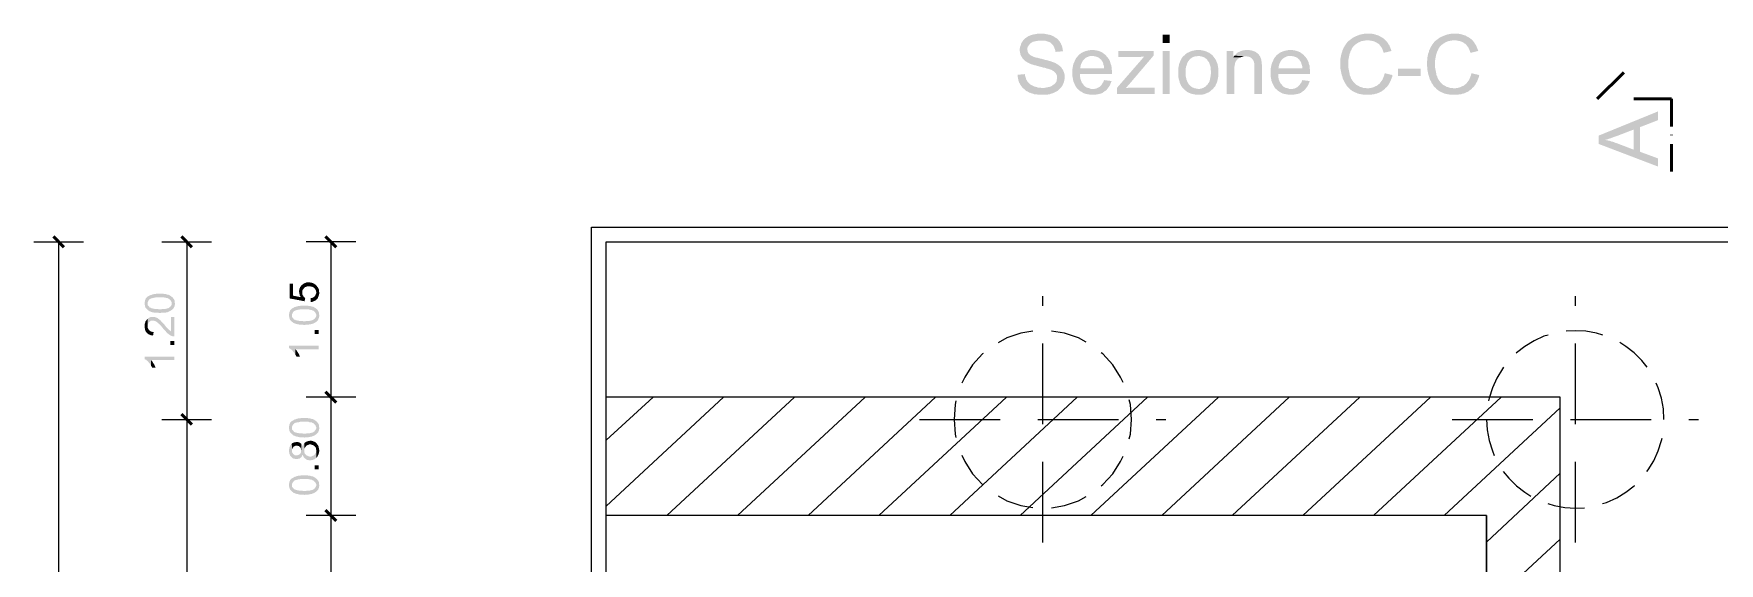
# Model space of a CAD drawing. Header units: millimetres. Extents: x -35.3 to 0.3, y 0.4 to 20.6.
# Drawn here: x -26.379 to -21.893, y 6.961 to 8.37 of the extents above; entities that cross this region are included whole.
import ezdxf

# ---------------------------------------------------------------- set-up
doc = ezdxf.new("R2010")
doc.units = ezdxf.units.MM
doc.linetypes.add('PDF_IMPORT', pattern=[1, 0.8, -0.2])
doc.layers.add('PDF _Geometria', color=7, linetype='Continuous')
doc.layers.add('PDF _Riempimenti solidi', color=7, linetype='Continuous')

msp = doc.modelspace()

# ---------------------------------------------------------------- hatches: boundary and pattern name
at = {"layer": 'PDF _Riempimenti solidi', "transparency": 33554559}
for points in [[(-23.6985, 8.3702), (-23.7068, 8.3702), (-23.711, 8.3693), (-23.716, 8.3685), (-23.7202, 8.3677), (-23.7235, 8.3668), (-23.7277, 8.3652), (-23.7318, 8.3635), (-23.7352, 8.361), (-23.7393, 8.3585), (-23.7418, 8.356), (-23.7452, 8.3527), (-23.7477, 8.3493), (-23.7485, 8.3477), (-23.751, 8.3435), (-23.7518, 8.3393), (-23.7535, 8.3352), (-23.7543, 8.331), (-23.7543, 8.3235), (-23.7535, 8.3193), (-23.7527, 8.3152), (-23.751, 8.311), (-23.7485, 8.3077), (-23.7485, 8.3068), (-23.746, 8.3035), (-23.7427, 8.3002), (-23.7402, 8.2977), (-23.7318, 8.2927), (-23.731, 8.2927), (-23.7285, 8.291), (-23.7252, 8.2893), (-23.7218, 8.2885), (-23.7168, 8.2868), (-23.7127, 8.286), (-23.7068, 8.2843), (-23.7018, 8.2827), (-23.6977, 8.2818), (-23.6918, 8.2802), (-23.6868, 8.2793), (-23.6827, 8.2777), (-23.6785, 8.2768), (-23.676, 8.276), (-23.6735, 8.2752), (-23.6693, 8.2735), (-23.6652, 8.271), (-23.6618, 8.2685), (-23.6593, 8.266), (-23.6585, 8.2652), (-23.6568, 8.2618), (-23.6552, 8.2577), (-23.6552, 8.2518), (-23.6568, 8.2435), (-23.6593, 8.2393), (-23.6618, 8.2368), (-23.6652, 8.2343), (-23.6685, 8.2318), (-23.6727, 8.2293), (-23.6768, 8.2285), (-23.6802, 8.2277), (-23.6852, 8.2268), (-23.6893, 8.226), (-23.7468, 8.226), (-23.7435, 8.2235), (-23.7402, 8.2202), (-23.7368, 8.2177), (-23.7327, 8.216), (-23.7293, 8.2135), (-23.7277, 8.2135), (-23.7243, 8.2118), (-23.7202, 8.211), (-23.716, 8.2093), (-23.7118, 8.2085), (-23.7077, 8.2085), (-23.7027, 8.2077), (-23.6835, 8.2077), (-23.6793, 8.2085), (-23.6743, 8.2093), (-23.6702, 8.211), (-23.6668, 8.2118), (-23.6627, 8.2135), (-23.6618, 8.2143), (-23.6577, 8.216), (-23.6535, 8.2185), (-23.6502, 8.2218), (-23.6477, 8.2243), (-23.6443, 8.2277), (-23.6418, 8.231), (-23.6402, 8.2343), (-23.6385, 8.2377), (-23.6368, 8.2418), (-23.6352, 8.2502), (-23.6352, 8.261), (-23.636, 8.2652), (-23.6377, 8.2693), (-23.6393, 8.2735), (-23.6418, 8.2768), (-23.6435, 8.2802), (-23.6468, 8.2835), (-23.6535, 8.2885), (-23.6577, 8.291), (-23.6618, 8.2935), (-23.6627, 8.2935), (-23.6652, 8.2943), (-23.6685, 8.2952), (-23.6718, 8.2968), (-23.676, 8.2977), (-23.6802, 8.2993), (-23.6852, 8.3002), (-23.6968, 8.3035), (-23.701, 8.3043), (-23.7068, 8.306), (-23.7118, 8.3068), (-23.7168, 8.3085), (-23.7202, 8.3102), (-23.7235, 8.3118), (-23.726, 8.3127), (-23.7277, 8.3143), (-23.7302, 8.3168), (-23.7327, 8.3202), (-23.7335, 8.3243), (-23.7343, 8.3285), (-23.7343, 8.331), (-23.7335, 8.3352), (-23.731, 8.3385), (-23.7285, 8.3418), (-23.7252, 8.3452), (-23.7235, 8.346), (-23.7202, 8.3485), (-23.7168, 8.3493), (-23.7127, 8.3502), (-23.7085, 8.351), (-23.7035, 8.3518), (-23.6502, 8.3518), (-23.6535, 8.3552), (-23.656, 8.3577), (-23.6602, 8.3602), (-23.6635, 8.3627), (-23.6677, 8.3643), (-23.6685, 8.3652), (-23.6727, 8.3668), (-23.6852, 8.3693), (-23.6893, 8.3702), (-23.6943, 8.3702)], [(-23.6502, 8.3518), (-23.6977, 8.3518), (-23.6893, 8.3518), (-23.6843, 8.351), (-23.6802, 8.3493), (-23.6768, 8.3485), (-23.6735, 8.3468), (-23.6702, 8.3443), (-23.6677, 8.3418), (-23.6652, 8.3385), (-23.6635, 8.3352), (-23.6618, 8.331), (-23.6602, 8.3268), (-23.6593, 8.3218), (-23.6393, 8.3235), (-23.6402, 8.3277), (-23.641, 8.3327), (-23.6418, 8.3368), (-23.6435, 8.3402), (-23.6452, 8.3443), (-23.6477, 8.3485)], [(-23.3552, 8.3452), (-23.3552, 8.3677), (-23.3743, 8.3677), (-23.3743, 8.3452)], [(-22.8277, 8.3702), (-22.8368, 8.3702), (-22.8452, 8.3685), (-22.8493, 8.3677), (-22.8618, 8.3627), (-22.8652, 8.361), (-22.866, 8.361), (-22.8793, 8.351), (-22.8827, 8.3477), (-22.8852, 8.3443), (-22.8877, 8.341), (-22.8927, 8.3327), (-22.8943, 8.3285), (-22.896, 8.3252), (-22.8968, 8.321), (-22.8985, 8.3168), (-22.901, 8.3043), (-22.901, 8.2993), (-22.9018, 8.2952), (-22.9018, 8.286), (-22.901, 8.2818), (-22.901, 8.2768), (-22.8977, 8.2602), (-22.896, 8.256), (-22.8952, 8.2518), (-22.8935, 8.2477), (-22.891, 8.2435), (-22.8893, 8.2393), (-22.8868, 8.236), (-22.8843, 8.2318), (-22.8818, 8.2285), (-22.8785, 8.226), (-22.876, 8.2227), (-22.8293, 8.2252), (-22.8318, 8.2252), (-22.836, 8.226), (-22.8402, 8.226), (-22.8443, 8.2277), (-22.8485, 8.2285), (-22.8527, 8.231), (-22.856, 8.2327), (-22.8593, 8.2343), (-22.8618, 8.2368), (-22.8652, 8.2402), (-22.8702, 8.2468), (-22.8727, 8.251), (-22.8743, 8.2552), (-22.8743, 8.256), (-22.876, 8.2593), (-22.8768, 8.2635), (-22.8793, 8.276), (-22.8802, 8.281), (-22.8802, 8.2993), (-22.8793, 8.3035), (-22.8768, 8.316), (-22.8752, 8.3202), (-22.8743, 8.3235), (-22.8718, 8.3277), (-22.8702, 8.3318), (-22.8677, 8.3352), (-22.8643, 8.3385), (-22.8618, 8.341), (-22.8585, 8.3435), (-22.8568, 8.3443), (-22.8535, 8.3468), (-22.8493, 8.3485), (-22.846, 8.3502), (-22.8418, 8.351), (-22.8368, 8.3518), (-22.8327, 8.3527), (-22.781, 8.3527), (-22.7843, 8.356), (-22.7877, 8.3585), (-22.7902, 8.3602), (-22.7935, 8.3618), (-22.7977, 8.3643), (-22.801, 8.366), (-22.8052, 8.3668), (-22.8093, 8.3685), (-22.8177, 8.3702), (-22.8227, 8.3702)], [(-22.781, 8.3527), (-22.8277, 8.3527), (-22.826, 8.3527), (-22.821, 8.3518), (-22.8168, 8.351), (-22.8127, 8.3502), (-22.8085, 8.3485), (-22.8052, 8.3468), (-22.8018, 8.3443), (-22.7985, 8.3427), (-22.796, 8.3393), (-22.7935, 8.336), (-22.791, 8.3327), (-22.7893, 8.3285), (-22.7877, 8.3243), (-22.786, 8.3193), (-22.7652, 8.3243), (-22.766, 8.3268), (-22.7693, 8.3352), (-22.771, 8.3393), (-22.7735, 8.3427), (-22.776, 8.3468), (-22.7785, 8.3502)], [(-22.5968, 8.3702), (-22.606, 8.3702), (-22.6102, 8.3693), (-22.6143, 8.3685), (-22.6185, 8.3677), (-22.631, 8.3627), (-22.6343, 8.361), (-22.6352, 8.361), (-22.6485, 8.351), (-22.6518, 8.3477), (-22.6543, 8.3443), (-22.6568, 8.341), (-22.6618, 8.3327), (-22.6635, 8.3285), (-22.6652, 8.3252), (-22.666, 8.321), (-22.6677, 8.3168), (-22.6685, 8.3127), (-22.6702, 8.3043), (-22.6702, 8.2993), (-22.671, 8.2952), (-22.671, 8.286), (-22.6702, 8.2818), (-22.6702, 8.2768), (-22.6685, 8.2685), (-22.6677, 8.2643), (-22.6668, 8.2602), (-22.6652, 8.256), (-22.6643, 8.2518), (-22.6627, 8.2477), (-22.6602, 8.2435), (-22.6585, 8.2393), (-22.656, 8.236), (-22.6535, 8.2318), (-22.651, 8.2285), (-22.6477, 8.226), (-22.6452, 8.2227), (-22.5985, 8.2252), (-22.601, 8.2252), (-22.6052, 8.226), (-22.6093, 8.226), (-22.6135, 8.2277), (-22.6177, 8.2285), (-22.6218, 8.231), (-22.6285, 8.2343), (-22.631, 8.2368), (-22.6343, 8.2402), (-22.6368, 8.2435), (-22.6393, 8.2468), (-22.6418, 8.251), (-22.6435, 8.2552), (-22.6435, 8.256), (-22.6452, 8.2593), (-22.6468, 8.2677), (-22.6477, 8.2718), (-22.6485, 8.276), (-22.6493, 8.281), (-22.6493, 8.2993), (-22.6485, 8.3035), (-22.6477, 8.3077), (-22.6468, 8.3118), (-22.646, 8.316), (-22.6443, 8.3202), (-22.6435, 8.3235), (-22.641, 8.3277), (-22.6393, 8.3318), (-22.6368, 8.3352), (-22.6335, 8.3385), (-22.631, 8.341), (-22.6277, 8.3435), (-22.626, 8.3443), (-22.6227, 8.3468), (-22.6185, 8.3485), (-22.6152, 8.3502), (-22.611, 8.351), (-22.606, 8.3518), (-22.6018, 8.3527), (-22.5502, 8.3527), (-22.5535, 8.356), (-22.5568, 8.3585), (-22.5593, 8.3602), (-22.5627, 8.3618), (-22.5668, 8.3643), (-22.5702, 8.366), (-22.5743, 8.3668), (-22.5785, 8.3685), (-22.5827, 8.3693), (-22.5868, 8.3702), (-22.5918, 8.3702)], [(-22.5502, 8.3527), (-22.5968, 8.3527), (-22.5952, 8.3527), (-22.5902, 8.3518), (-22.586, 8.351), (-22.5818, 8.3502), (-22.5777, 8.3485), (-22.5743, 8.3468), (-22.571, 8.3443), (-22.5677, 8.3427), (-22.5652, 8.3393), (-22.5602, 8.3327), (-22.5585, 8.3285), (-22.5568, 8.3243), (-22.5552, 8.3193), (-22.5343, 8.3243), (-22.5352, 8.3268), (-22.5368, 8.331), (-22.5385, 8.3352), (-22.5402, 8.3393), (-22.5427, 8.3427), (-22.5452, 8.3468), (-22.5477, 8.3502)], [(-23.6002, 8.311), (-23.6002, 8.3102), (-23.6027, 8.3077), (-23.6052, 8.3043), (-23.6068, 8.301), (-23.6085, 8.2968), (-23.6102, 8.2935), (-23.6118, 8.2893), (-23.6127, 8.2852), (-23.6135, 8.281), (-23.6143, 8.276), (-23.6143, 8.2568), (-23.6135, 8.2527), (-23.6127, 8.2477), (-23.6118, 8.2435), (-23.6102, 8.2402), (-23.6085, 8.236), (-23.6068, 8.2327), (-23.6052, 8.2293), (-23.6027, 8.226), (-23.6002, 8.2227), (-23.5602, 8.2235), (-23.5652, 8.2235), (-23.5693, 8.2252), (-23.5735, 8.226), (-23.5777, 8.2277), (-23.581, 8.2302), (-23.5843, 8.2335), (-23.5843, 8.2343), (-23.5868, 8.2368), (-23.5893, 8.2402), (-23.591, 8.2443), (-23.5927, 8.2485), (-23.5935, 8.2527), (-23.5943, 8.2577), (-23.5943, 8.2627), (-23.5093, 8.2627), (-23.5093, 8.2727), (-23.5102, 8.2768), (-23.5935, 8.2785), (-23.5927, 8.2835), (-23.5918, 8.2877), (-23.5902, 8.2918), (-23.5885, 8.2952), (-23.586, 8.2993), (-23.5835, 8.3018), (-23.581, 8.3043), (-23.5777, 8.3068), (-23.5735, 8.3085), (-23.5702, 8.3102), (-23.566, 8.311), (-23.561, 8.311)], [(-23.561, 8.3268), (-23.566, 8.3268), (-23.5743, 8.3252), (-23.5785, 8.3243), (-23.5868, 8.321), (-23.5902, 8.3193), (-23.5968, 8.3143), (-23.6002, 8.311), (-23.5593, 8.311), (-23.551, 8.3093), (-23.5468, 8.3077), (-23.5435, 8.306), (-23.5402, 8.3027), (-23.5368, 8.3002), (-23.5368, 8.2985), (-23.5343, 8.296), (-23.5327, 8.2918), (-23.5318, 8.2877), (-23.5302, 8.2835), (-23.5302, 8.2785), (-23.5935, 8.2785), (-23.5102, 8.2768), (-23.5102, 8.2818), (-23.511, 8.286), (-23.5127, 8.2902), (-23.5135, 8.2943), (-23.5152, 8.2985), (-23.5168, 8.3018), (-23.5193, 8.3052), (-23.5218, 8.3085), (-23.5243, 8.311), (-23.526, 8.3135), (-23.5293, 8.316), (-23.5327, 8.3185), (-23.536, 8.321), (-23.5402, 8.3227), (-23.5443, 8.3243), (-23.5477, 8.3252), (-23.5527, 8.326), (-23.5568, 8.3268)], [(-23.3985, 8.3118), (-23.4235, 8.3093), (-23.496, 8.226), (-23.496, 8.2102), (-23.4718, 8.226), (-23.4602, 8.2393)], [(-23.3985, 8.3243), (-23.4918, 8.3243), (-23.4918, 8.3085), (-23.4327, 8.3085), (-23.4285, 8.3093), (-23.4235, 8.3093), (-23.3985, 8.3118)], [(-23.3552, 8.2102), (-23.3552, 8.3243), (-23.3743, 8.3243), (-23.3743, 8.2102)], [(-23.3185, 8.311), (-23.321, 8.3085), (-23.3235, 8.3052), (-23.3252, 8.3018), (-23.3268, 8.2985), (-23.3285, 8.2943), (-23.3302, 8.2902), (-23.3318, 8.2818), (-23.3327, 8.2768), (-23.3327, 8.2568), (-23.3318, 8.2518), (-23.331, 8.2477), (-23.3293, 8.2435), (-23.3285, 8.2393), (-23.3268, 8.236), (-23.3252, 8.2318), (-23.3227, 8.2285), (-23.321, 8.226), (-23.3177, 8.2227), (-23.2793, 8.2235), (-23.281, 8.2235), (-23.2893, 8.2252), (-23.2935, 8.2268), (-23.2968, 8.2285), (-23.3002, 8.231), (-23.3035, 8.2343), (-23.306, 8.2377), (-23.3077, 8.241), (-23.3093, 8.2443), (-23.311, 8.2485), (-23.3118, 8.2527), (-23.3127, 8.2568), (-23.3127, 8.2777), (-23.3118, 8.2827), (-23.3102, 8.2868), (-23.3093, 8.2902), (-23.3077, 8.2943), (-23.306, 8.2968), (-23.3035, 8.3002), (-23.3027, 8.301), (-23.2993, 8.3043), (-23.296, 8.3068), (-23.2877, 8.3102), (-23.2835, 8.3102), (-23.2793, 8.311)], [(-23.2793, 8.3268), (-23.2843, 8.3268), (-23.2968, 8.3243), (-23.301, 8.3227), (-23.3043, 8.321), (-23.3085, 8.3193), (-23.3152, 8.3143), (-23.3152, 8.3135), (-23.3185, 8.311), (-23.2777, 8.311), (-23.2735, 8.3102), (-23.2693, 8.3093), (-23.2652, 8.3077), (-23.2618, 8.306), (-23.2585, 8.3035), (-23.2552, 8.3002), (-23.2535, 8.2968), (-23.251, 8.2943), (-23.2493, 8.2902), (-23.2485, 8.2868), (-23.2468, 8.2827), (-23.2468, 8.2777), (-23.246, 8.2727), (-23.246, 8.2618), (-23.2468, 8.2568), (-23.2477, 8.2518), (-23.2485, 8.2477), (-23.2493, 8.2443), (-23.251, 8.2402), (-23.2535, 8.2377), (-23.2552, 8.2343), (-23.2568, 8.2335), (-23.2593, 8.2302), (-23.2635, 8.2277), (-23.2668, 8.226), (-23.271, 8.2243), (-23.2752, 8.2235), (-23.2793, 8.2235), (-23.3177, 8.2227), (-23.3152, 8.2202), (-23.3118, 8.2177), (-23.3085, 8.2152), (-23.3052, 8.2135), (-23.301, 8.2118), (-23.2968, 8.2102), (-23.2843, 8.2077), (-23.2727, 8.2077), (-23.2677, 8.2085), (-23.2635, 8.2093), (-23.2593, 8.211), (-23.256, 8.2127), (-23.2518, 8.2143), (-23.2502, 8.2152), (-23.2468, 8.2177), (-23.2435, 8.221), (-23.2402, 8.2235), (-23.2377, 8.2268), (-23.2343, 8.2302), (-23.2327, 8.2343), (-23.231, 8.2377), (-23.2293, 8.2418), (-23.2285, 8.2452), (-23.2277, 8.2493), (-23.2268, 8.2535), (-23.226, 8.2585), (-23.226, 8.2777), (-23.2268, 8.2818), (-23.2277, 8.2868), (-23.2285, 8.291), (-23.2302, 8.2943), (-23.2318, 8.2985), (-23.2335, 8.3018), (-23.2385, 8.3085), (-23.241, 8.3118), (-23.2435, 8.3143), (-23.2502, 8.3193), (-23.2543, 8.321), (-23.2577, 8.3227), (-23.2618, 8.3243), (-23.266, 8.3252), (-23.2743, 8.3268)], [(-23.186, 8.3243), (-23.2035, 8.3243), (-23.2035, 8.2102), (-23.1835, 8.2102), (-23.1835, 8.2802), (-23.1827, 8.2852), (-23.1818, 8.2902), (-23.181, 8.2935), (-23.1793, 8.2968), (-23.1768, 8.3002), (-23.1752, 8.3018), (-23.1735, 8.3035), (-23.1702, 8.306), (-23.166, 8.3077), (-23.186, 8.3077)], [(-23.1835, 8.3118), (-23.186, 8.3077), (-23.166, 8.3077), (-23.1618, 8.3093), (-23.1577, 8.3102), (-23.1535, 8.3102)], [(-23.1493, 8.3268), (-23.1543, 8.3268), (-23.1585, 8.326), (-23.1627, 8.3252), (-23.171, 8.3218), (-23.1743, 8.3202), (-23.1777, 8.3177), (-23.1802, 8.3143), (-23.1835, 8.3118), (-23.1535, 8.3102), (-23.1527, 8.3102), (-23.1477, 8.3093), (-23.1435, 8.3085), (-23.1402, 8.3068), (-23.1368, 8.3043), (-23.1343, 8.301), (-23.1318, 8.2977), (-23.1318, 8.2968), (-23.131, 8.2935), (-23.1302, 8.2893), (-23.1302, 8.2102), (-23.1102, 8.2102), (-23.1102, 8.2877), (-23.111, 8.2927), (-23.111, 8.296), (-23.1118, 8.2993), (-23.1118, 8.3018), (-23.1135, 8.306), (-23.1152, 8.3102), (-23.1177, 8.3135), (-23.1193, 8.316), (-23.1227, 8.3185), (-23.126, 8.321), (-23.1302, 8.3235), (-23.1318, 8.3235), (-23.136, 8.3252), (-23.1402, 8.326), (-23.1452, 8.3268)], [(-23.0727, 8.311), (-23.0727, 8.3102), (-23.0752, 8.3077), (-23.0777, 8.3043), (-23.0793, 8.301), (-23.081, 8.2968), (-23.0827, 8.2935), (-23.0843, 8.2893), (-23.0852, 8.2852), (-23.086, 8.281), (-23.0868, 8.276), (-23.0868, 8.2568), (-23.086, 8.2527), (-23.0852, 8.2477), (-23.0843, 8.2435), (-23.0827, 8.2402), (-23.081, 8.236), (-23.0793, 8.2327), (-23.0777, 8.2293), (-23.0752, 8.226), (-23.0727, 8.2227), (-23.0327, 8.2235), (-23.0377, 8.2235), (-23.0418, 8.2252), (-23.046, 8.226), (-23.0502, 8.2277), (-23.0535, 8.2302), (-23.0568, 8.2335), (-23.0568, 8.2343), (-23.0593, 8.2368), (-23.0618, 8.2402), (-23.0635, 8.2443), (-23.0652, 8.2485), (-23.066, 8.2527), (-23.0668, 8.2577), (-23.0668, 8.2627), (-22.9818, 8.2627), (-22.9818, 8.2727), (-22.9827, 8.2768), (-23.066, 8.2785), (-23.0652, 8.2835), (-23.0643, 8.2877), (-23.0627, 8.2918), (-23.061, 8.2952), (-23.0585, 8.2993), (-23.056, 8.3018), (-23.0535, 8.3043), (-23.0502, 8.3068), (-23.046, 8.3085), (-23.0427, 8.3102), (-23.0385, 8.311), (-23.0335, 8.311)], [(-23.0335, 8.3268), (-23.0385, 8.3268), (-23.0468, 8.3252), (-23.051, 8.3243), (-23.0593, 8.321), (-23.0627, 8.3193), (-23.0693, 8.3143), (-23.0727, 8.311), (-23.0318, 8.311), (-23.0235, 8.3093), (-23.0193, 8.3077), (-23.016, 8.306), (-23.0127, 8.3027), (-23.0093, 8.3002), (-23.0093, 8.2985), (-23.0068, 8.296), (-23.0052, 8.2918), (-23.0043, 8.2877), (-23.0027, 8.2835), (-23.0027, 8.2785), (-23.066, 8.2785), (-22.9827, 8.2768), (-22.9827, 8.2818), (-22.9835, 8.286), (-22.9852, 8.2902), (-22.986, 8.2943), (-22.9877, 8.2985), (-22.9893, 8.3018), (-22.9918, 8.3052), (-22.9943, 8.3085), (-22.9968, 8.311), (-22.9985, 8.3135), (-23.0018, 8.316), (-23.0052, 8.3185), (-23.0085, 8.321), (-23.0127, 8.3227), (-23.0168, 8.3243), (-23.0202, 8.3252), (-23.0252, 8.326), (-23.0293, 8.3268)], [(-23.741, 8.2627), (-23.7602, 8.261), (-23.7602, 8.2568), (-23.7585, 8.2485), (-23.7577, 8.2443), (-23.756, 8.2402), (-23.7535, 8.236), (-23.7518, 8.2327), (-23.7468, 8.226), (-23.6943, 8.226), (-23.6968, 8.226), (-23.7018, 8.2268), (-23.706, 8.2268), (-23.7102, 8.2285), (-23.7143, 8.2293), (-23.7185, 8.231), (-23.721, 8.2327), (-23.7252, 8.2343), (-23.7285, 8.2368), (-23.7318, 8.2402), (-23.7343, 8.2435), (-23.7352, 8.2452), (-23.7377, 8.2493), (-23.7385, 8.2535), (-23.7402, 8.2577)], [(-22.7835, 8.2652), (-22.7843, 8.2602), (-22.786, 8.256), (-22.7877, 8.2518), (-22.7893, 8.2477), (-22.7943, 8.241), (-22.7968, 8.2377), (-22.8002, 8.2352), (-22.801, 8.2343), (-22.8043, 8.2318), (-22.8085, 8.2302), (-22.8118, 8.2285), (-22.816, 8.2268), (-22.8202, 8.226), (-22.8252, 8.2252), (-22.8293, 8.2252), (-22.876, 8.2227), (-22.8693, 8.2177), (-22.866, 8.216), (-22.8627, 8.2143), (-22.8585, 8.2127), (-22.8552, 8.211), (-22.8468, 8.2093), (-22.8418, 8.2085), (-22.8377, 8.2077), (-22.8218, 8.2077), (-22.8168, 8.2085), (-22.8127, 8.2085), (-22.8085, 8.2102), (-22.8043, 8.211), (-22.8002, 8.2127), (-22.7968, 8.2143), (-22.7927, 8.216), (-22.7893, 8.2185), (-22.786, 8.221), (-22.7835, 8.2227), (-22.781, 8.226), (-22.7777, 8.2285), (-22.7752, 8.2318), (-22.7727, 8.2352), (-22.771, 8.2385), (-22.7685, 8.2427), (-22.7668, 8.2468), (-22.7652, 8.251), (-22.7635, 8.2552), (-22.7627, 8.2602)], [(-22.6877, 8.2577), (-22.6877, 8.2768), (-22.7477, 8.2768), (-22.7477, 8.2577)], [(-22.5527, 8.2652), (-22.5535, 8.2602), (-22.5552, 8.256), (-22.5585, 8.2477), (-22.561, 8.2443), (-22.566, 8.2377), (-22.5693, 8.2352), (-22.5702, 8.2343), (-22.5735, 8.2318), (-22.5777, 8.2302), (-22.581, 8.2285), (-22.5852, 8.2268), (-22.5893, 8.226), (-22.5943, 8.2252), (-22.5985, 8.2252), (-22.6452, 8.2227), (-22.6385, 8.2177), (-22.6352, 8.216), (-22.6318, 8.2143), (-22.6277, 8.2127), (-22.6243, 8.211), (-22.616, 8.2093), (-22.611, 8.2085), (-22.6068, 8.2077), (-22.591, 8.2077), (-22.586, 8.2085), (-22.5818, 8.2085), (-22.5777, 8.2102), (-22.5735, 8.211), (-22.5693, 8.2127), (-22.566, 8.2143), (-22.5618, 8.216), (-22.5585, 8.2185), (-22.5552, 8.221), (-22.5527, 8.2227), (-22.5502, 8.226), (-22.5468, 8.2285), (-22.5443, 8.2318), (-22.5418, 8.2352), (-22.5402, 8.2385), (-22.5377, 8.2427), (-22.5343, 8.251), (-22.5327, 8.2552), (-22.5318, 8.2602)], [(-23.5302, 8.2468), (-23.5318, 8.2418), (-23.5343, 8.2385), (-23.5368, 8.2343), (-23.5393, 8.2318), (-23.5418, 8.2293), (-23.5435, 8.2277), (-23.5477, 8.226), (-23.551, 8.2243), (-23.5552, 8.2235), (-23.5602, 8.2235), (-23.6002, 8.2227), (-23.5993, 8.2227), (-23.596, 8.2193), (-23.5927, 8.2168), (-23.5893, 8.2152), (-23.586, 8.2127), (-23.5818, 8.211), (-23.5785, 8.2102), (-23.5743, 8.2093), (-23.5693, 8.2085), (-23.5652, 8.2077), (-23.5552, 8.2077), (-23.551, 8.2085), (-23.546, 8.2093), (-23.5418, 8.2102), (-23.5385, 8.211), (-23.5343, 8.2127), (-23.531, 8.2152), (-23.5277, 8.2177), (-23.526, 8.2185), (-23.5227, 8.2218), (-23.5152, 8.2318), (-23.5135, 8.236), (-23.5118, 8.2402), (-23.5102, 8.2443)], [(-23.3952, 8.2268), (-23.4627, 8.2268), (-23.4677, 8.226), (-23.4718, 8.226), (-23.496, 8.2102), (-23.3952, 8.2102)], [(-23.0027, 8.2468), (-23.0043, 8.2418), (-23.0068, 8.2385), (-23.0093, 8.2343), (-23.0118, 8.2318), (-23.0143, 8.2293), (-23.016, 8.2277), (-23.0202, 8.226), (-23.0235, 8.2243), (-23.0277, 8.2235), (-23.0327, 8.2235), (-23.0727, 8.2227), (-23.0718, 8.2227), (-23.0685, 8.2193), (-23.0652, 8.2168), (-23.0618, 8.2152), (-23.0585, 8.2127), (-23.0543, 8.211), (-23.051, 8.2102), (-23.0468, 8.2093), (-23.0418, 8.2085), (-23.0377, 8.2077), (-23.0277, 8.2077), (-23.0235, 8.2085), (-23.0185, 8.2093), (-23.0143, 8.2102), (-23.011, 8.211), (-23.0068, 8.2127), (-23.0035, 8.2152), (-23.0002, 8.2177), (-22.9985, 8.2185), (-22.9952, 8.2218), (-22.9902, 8.2285), (-22.9877, 8.2318), (-22.986, 8.236), (-22.9843, 8.2402), (-22.9827, 8.2443)], [(-22.2135, 8.0993), (-22.1968, 8.0877), (-22.1943, 8.0885), (-22.1902, 8.0893), (-22.1868, 8.091), (-22.1827, 8.0918), (-22.1785, 8.0935), (-22.1743, 8.0952), (-22.1693, 8.0968), (-22.1643, 8.0985), (-22.121, 8.1152), (-22.121, 8.0618), (-22.1035, 8.1218), (-22.056, 8.1402), (-22.056, 8.1635)], [(-22.2135, 8.0993), (-22.2135, 8.0768), (-22.056, 8.0168), (-22.056, 8.0385), (-22.1035, 8.056), (-22.1035, 8.1218), (-22.121, 8.0618), (-22.1668, 8.0793), (-22.1677, 8.0793), (-22.1718, 8.081), (-22.176, 8.0827), (-22.1802, 8.0835), (-22.1843, 8.0852), (-22.1927, 8.0868), (-22.1968, 8.0877)], [(-26.0835, 7.6527), (-26.0835, 7.6502), (-26.0827, 7.6485), (-26.0827, 7.646), (-26.0818, 7.6443), (-26.081, 7.6418), (-26.0802, 7.6402), (-26.0785, 7.6385), (-26.0752, 7.6352), (-26.0752, 7.656), (-26.0727, 7.661), (-26.071, 7.6627), (-26.0693, 7.6643), (-26.0685, 7.6643), (-26.0677, 7.6652), (-26.066, 7.666), (-26.0643, 7.666), (-26.0627, 7.6668), (-26.061, 7.6668), (-26.0593, 7.6677), (-26.0568, 7.6677), (-26.0543, 7.6685), (-26.031, 7.6685), (-26.0293, 7.6677), (-26.0268, 7.6677), (-26.0252, 7.6668), (-26.0227, 7.6668), (-26.021, 7.666), (-26.0202, 7.6652), (-26.0185, 7.6652), (-26.0168, 7.6635), (-26.0152, 7.6618), (-26.0135, 7.6602), (-26.0127, 7.6585), (-26.011, 7.6552), (-26.011, 7.6527), (-26.0102, 7.636), (-26.0085, 7.6377), (-26.006, 7.6402), (-26.0052, 7.6427), (-26.0035, 7.646), (-26.0035, 7.6485), (-26.0027, 7.6502), (-26.0027, 7.6535), (-26.0035, 7.6552), (-26.0035, 7.6602), (-26.0052, 7.6635), (-26.0068, 7.666), (-26.0077, 7.6668), (-26.0077, 7.6677), (-26.0093, 7.6693), (-26.011, 7.6702), (-26.0127, 7.6718), (-26.0143, 7.6727), (-26.0168, 7.6743), (-26.0185, 7.6752), (-26.021, 7.676), (-26.0227, 7.676), (-26.0252, 7.6768), (-26.0268, 7.6777), (-26.031, 7.6777), (-26.0335, 7.6785), (-26.0518, 7.6785), (-26.0543, 7.6777), (-26.0585, 7.6777), (-26.0602, 7.6768), (-26.0618, 7.6768), (-26.0635, 7.676), (-26.066, 7.6752), (-26.0677, 7.6752), (-26.0702, 7.6735), (-26.0718, 7.6727), (-26.0752, 7.671), (-26.0785, 7.6677), (-26.0802, 7.666), (-26.081, 7.6643), (-26.081, 7.6635), (-26.0818, 7.6618), (-26.0827, 7.6593), (-26.0827, 7.6577), (-26.0835, 7.6552)], [(-25.6977, 7.7052), (-25.6977, 7.666), (-25.6577, 7.6585), (-25.656, 7.6668), (-25.6577, 7.6685), (-25.6593, 7.6693), (-25.6602, 7.671), (-25.6618, 7.6735), (-25.6627, 7.6752), (-25.6635, 7.6768), (-25.6635, 7.6818), (-25.6652, 7.7018), (-25.6668, 7.7002), (-25.6677, 7.6693), (-25.6885, 7.6735), (-25.6885, 7.7052)], [(-25.6727, 7.6843), (-25.6727, 7.6835), (-25.6718, 7.681), (-25.6718, 7.6793), (-25.671, 7.6768), (-25.671, 7.6752), (-25.6702, 7.6735), (-25.6685, 7.671), (-25.6677, 7.6693), (-25.6668, 7.7002), (-25.6677, 7.6985), (-25.6693, 7.6968), (-25.6702, 7.6943), (-25.6718, 7.691), (-25.6718, 7.6885), (-25.6727, 7.686)], [(-25.6652, 7.7018), (-25.6635, 7.6818), (-25.6635, 7.6868), (-25.6618, 7.6902), (-25.6602, 7.6918), (-25.6593, 7.6935), (-25.6585, 7.6943), (-25.6568, 7.696), (-25.6543, 7.6968), (-25.6527, 7.6977), (-25.651, 7.6977), (-25.6485, 7.6985), (-25.6435, 7.6985), (-25.641, 7.6977), (-25.6393, 7.6977), (-25.6368, 7.6968), (-25.6352, 7.696), (-25.6335, 7.6952), (-25.6318, 7.6935), (-25.6302, 7.6918), (-25.6293, 7.6902), (-25.6277, 7.6877), (-25.6277, 7.686), (-25.6268, 7.6835), (-25.6268, 7.6818), (-25.6268, 7.701), (-25.6285, 7.7027), (-25.6302, 7.7035), (-25.6327, 7.7052), (-25.6343, 7.706), (-25.636, 7.7068), (-25.6385, 7.7077), (-25.6402, 7.7077), (-25.6427, 7.7085), (-25.6527, 7.7085), (-25.6543, 7.7077), (-25.6568, 7.7068), (-25.6585, 7.706), (-25.6618, 7.7043), (-25.6635, 7.7027)], [(-25.6418, 7.6668), (-25.641, 7.656), (-25.6393, 7.6568), (-25.6377, 7.6568), (-25.6352, 7.6577), (-25.6335, 7.6585), (-25.631, 7.6593), (-25.6293, 7.6602), (-25.6277, 7.661), (-25.626, 7.6627), (-25.6252, 7.6643), (-25.6235, 7.6652), (-25.6218, 7.6685), (-25.621, 7.671), (-25.6202, 7.6727), (-25.6193, 7.6752), (-25.6193, 7.6768), (-25.6185, 7.6793), (-25.6185, 7.6818), (-25.6193, 7.6843), (-25.6193, 7.6885), (-25.6202, 7.691), (-25.6227, 7.696), (-25.6243, 7.6977), (-25.6252, 7.6993), (-25.6268, 7.701), (-25.6268, 7.6793), (-25.6277, 7.6777), (-25.6285, 7.6752), (-25.6302, 7.6718), (-25.6318, 7.671), (-25.6335, 7.6693), (-25.6352, 7.6685), (-25.6368, 7.6677), (-25.6393, 7.6668)], [(-26.0752, 7.6352), (-26.0735, 7.6343), (-26.0718, 7.6327), (-26.0702, 7.6318), (-26.0677, 7.631), (-26.066, 7.6302), (-26.0652, 7.6302), (-26.0635, 7.6293), (-26.0618, 7.6293), (-26.0593, 7.6285), (-26.0577, 7.6285), (-26.0552, 7.6277), (-26.046, 7.6277), (-26.0435, 7.6268), (-26.0418, 7.6268), (-26.0393, 7.6277), (-26.031, 7.6277), (-26.0293, 7.6285), (-26.0268, 7.6285), (-26.0243, 7.6293), (-26.0227, 7.6293), (-26.021, 7.6302), (-26.0185, 7.631), (-26.0168, 7.6318), (-26.0152, 7.6327), (-26.0135, 7.6335), (-26.0127, 7.6343), (-26.011, 7.6352), (-26.0102, 7.636), (-26.011, 7.6527), (-26.011, 7.6502), (-26.0127, 7.6468), (-26.0143, 7.6452), (-26.0152, 7.6435), (-26.0177, 7.6418), (-26.0185, 7.641), (-26.0202, 7.6402), (-26.0218, 7.6393), (-26.0235, 7.6393), (-26.0252, 7.6385), (-26.0268, 7.6385), (-26.0293, 7.6377), (-26.0368, 7.6377), (-26.0402, 7.6368), (-26.0452, 7.6368), (-26.0477, 7.6377), (-26.056, 7.6377), (-26.0577, 7.6385), (-26.0602, 7.6385), (-26.0618, 7.6393), (-26.0643, 7.6393), (-26.066, 7.6402), (-26.0668, 7.641), (-26.0685, 7.641), (-26.0702, 7.6418), (-26.071, 7.6435), (-26.0727, 7.6452), (-26.0743, 7.6468), (-26.0752, 7.6485), (-26.0752, 7.6527)], [(-25.6993, 7.621), (-25.6993, 7.6185), (-25.6985, 7.6168), (-25.6985, 7.6143), (-25.6977, 7.6127), (-25.6968, 7.6102), (-25.696, 7.6085), (-25.6943, 7.6068), (-25.6927, 7.6052), (-25.691, 7.6035), (-25.691, 7.6243), (-25.6893, 7.6277), (-25.6885, 7.6293), (-25.6868, 7.631), (-25.6852, 7.6327), (-25.6843, 7.6327), (-25.6835, 7.6335), (-25.6818, 7.6343), (-25.6802, 7.6343), (-25.6785, 7.6352), (-25.6768, 7.6352), (-25.6752, 7.636), (-25.6727, 7.636), (-25.6702, 7.6368), (-25.6468, 7.6368), (-25.6452, 7.636), (-25.6427, 7.636), (-25.641, 7.6352), (-25.6385, 7.6352), (-25.6368, 7.6343), (-25.636, 7.6335), (-25.6343, 7.6335), (-25.6335, 7.6327), (-25.631, 7.6302), (-25.6293, 7.6285), (-25.6268, 7.6235), (-25.6268, 7.621), (-25.626, 7.6043), (-25.6243, 7.606), (-25.6235, 7.6068), (-25.6218, 7.6085), (-25.621, 7.611), (-25.6202, 7.6127), (-25.6193, 7.6143), (-25.6193, 7.6168), (-25.6185, 7.6185), (-25.6185, 7.6218), (-25.6193, 7.6235), (-25.6193, 7.6285), (-25.6202, 7.6302), (-25.621, 7.6318), (-25.6227, 7.6343), (-25.6235, 7.6352), (-25.6235, 7.636), (-25.6252, 7.6377), (-25.6268, 7.6385), (-25.6285, 7.6402), (-25.6302, 7.641), (-25.6327, 7.6427), (-25.6343, 7.6435), (-25.6368, 7.6443), (-25.6385, 7.6443), (-25.641, 7.6452), (-25.6427, 7.646), (-25.6468, 7.646), (-25.6493, 7.6468), (-25.6677, 7.6468), (-25.6702, 7.646), (-25.6743, 7.646), (-25.676, 7.6452), (-25.6777, 7.6452), (-25.6793, 7.6443), (-25.6818, 7.6435), (-25.6835, 7.6435), (-25.686, 7.6418), (-25.6893, 7.6402), (-25.691, 7.6393), (-25.6927, 7.6377), (-25.6943, 7.636), (-25.696, 7.6343), (-25.6968, 7.6327), (-25.6968, 7.6318), (-25.6977, 7.6302), (-25.6985, 7.6277), (-25.6985, 7.626), (-25.6993, 7.6235)], [(-26.0835, 7.5927), (-26.0835, 7.5877), (-26.0827, 7.586), (-26.0827, 7.5835), (-26.0818, 7.5818), (-26.081, 7.5793), (-26.0802, 7.5777), (-26.0785, 7.576), (-26.0777, 7.5743), (-26.076, 7.5735), (-26.0752, 7.5718), (-26.0735, 7.571), (-26.0718, 7.5702), (-26.0693, 7.5693), (-26.0677, 7.5685), (-26.0652, 7.5677), (-26.0627, 7.5677), (-26.061, 7.5668), (-26.0593, 7.5768), (-26.0618, 7.5768), (-26.0643, 7.5777), (-26.066, 7.5777), (-26.0677, 7.5785), (-26.0693, 7.5802), (-26.071, 7.581), (-26.0718, 7.5827), (-26.0735, 7.5843), (-26.0752, 7.5877), (-26.0752, 7.6118), (-26.0785, 7.6085), (-26.0793, 7.6068), (-26.081, 7.6052), (-26.0818, 7.6035), (-26.0818, 7.6018), (-26.0827, 7.5993), (-26.0835, 7.5977), (-26.0835, 7.5952)], [(-26.0752, 7.6118), (-26.0752, 7.5927), (-26.0752, 7.596), (-26.0735, 7.5993), (-26.0727, 7.6018), (-26.0718, 7.6035), (-26.071, 7.6035), (-26.0693, 7.6043), (-26.0677, 7.606), (-26.066, 7.6068), (-26.0585, 7.6068), (-26.056, 7.606), (-26.0543, 7.6052), (-26.0518, 7.6043), (-26.0502, 7.6027), (-26.0493, 7.6018), (-26.0477, 7.601), (-26.0468, 7.5993), (-26.0452, 7.5985), (-26.0435, 7.5968), (-26.0402, 7.5935), (-26.0385, 7.5918), (-26.0368, 7.5893), (-26.0352, 7.5877), (-26.0335, 7.5852), (-26.0302, 7.5818), (-26.0285, 7.5802), (-26.0268, 7.5785), (-26.026, 7.5768), (-26.0227, 7.5735), (-26.0218, 7.5727), (-26.0202, 7.5718), (-26.0185, 7.5702), (-26.0168, 7.5693), (-26.0152, 7.5677), (-26.0127, 7.5668), (-26.011, 7.566), (-26.0085, 7.5652), (-26.0043, 7.5652), (-26.0043, 7.6168), (-26.0135, 7.6168), (-26.0135, 7.5785), (-26.0152, 7.5802), (-26.0168, 7.581), (-26.0193, 7.5835), (-26.0202, 7.5843), (-26.0218, 7.586), (-26.0235, 7.5877), (-26.0252, 7.5893), (-26.0268, 7.591), (-26.0285, 7.5935), (-26.0293, 7.5943), (-26.031, 7.5968), (-26.0327, 7.5985), (-26.0343, 7.6002), (-26.036, 7.6018), (-26.0377, 7.6035), (-26.0393, 7.6052), (-26.0402, 7.6068), (-26.0418, 7.6077), (-26.0427, 7.6085), (-26.0435, 7.6093), (-26.0452, 7.611), (-26.0468, 7.6118), (-26.0485, 7.6135), (-26.0502, 7.6143), (-26.0518, 7.6152), (-26.0527, 7.6152), (-26.0552, 7.616), (-26.0568, 7.6168), (-26.066, 7.6168), (-26.0685, 7.616), (-26.0702, 7.6152), (-26.0718, 7.6143), (-26.0735, 7.6135)], [(-25.691, 7.6035), (-25.6893, 7.6027), (-25.6877, 7.601), (-25.686, 7.6002), (-25.6835, 7.5993), (-25.6818, 7.5985), (-25.681, 7.5985), (-25.6793, 7.5977), (-25.6777, 7.5977), (-25.6752, 7.5968), (-25.6735, 7.5968), (-25.671, 7.596), (-25.6618, 7.596), (-25.6593, 7.5952), (-25.6577, 7.5952), (-25.6552, 7.596), (-25.6468, 7.596), (-25.6452, 7.5968), (-25.6427, 7.5968), (-25.6402, 7.5977), (-25.6385, 7.5977), (-25.6368, 7.5985), (-25.6343, 7.5993), (-25.6327, 7.6002), (-25.631, 7.601), (-25.6293, 7.6018), (-25.6285, 7.6027), (-25.6268, 7.6035), (-25.626, 7.6043), (-25.6268, 7.621), (-25.6268, 7.6185), (-25.6285, 7.6152), (-25.6302, 7.6135), (-25.631, 7.6118), (-25.6335, 7.6102), (-25.6343, 7.6093), (-25.6377, 7.6077), (-25.6393, 7.6077), (-25.641, 7.6068), (-25.6427, 7.6068), (-25.6452, 7.606), (-25.6527, 7.606), (-25.656, 7.6052), (-25.661, 7.6052), (-25.6635, 7.606), (-25.6718, 7.606), (-25.6735, 7.6068), (-25.676, 7.6068), (-25.6777, 7.6077), (-25.6802, 7.6077), (-25.6818, 7.6085), (-25.6827, 7.6093), (-25.6843, 7.6093), (-25.686, 7.6102), (-25.6868, 7.6118), (-25.6885, 7.6135), (-25.6902, 7.6152), (-25.691, 7.6168), (-25.691, 7.621)], [(-25.6202, 7.571), (-25.6202, 7.5818), (-25.631, 7.5818), (-25.631, 7.571)], [(-26.0043, 7.5418), (-26.0043, 7.5527), (-26.0152, 7.5527), (-26.0152, 7.5418)], [(-25.6993, 7.5402), (-25.6993, 7.5343), (-25.6985, 7.5335), (-25.6968, 7.5327), (-25.6952, 7.5318), (-25.6935, 7.5302), (-25.6918, 7.5293), (-25.6902, 7.5277), (-25.6885, 7.5252), (-25.6877, 7.5243), (-25.686, 7.5227), (-25.6852, 7.521), (-25.6835, 7.5193), (-25.6827, 7.5177), (-25.6818, 7.531), (-25.6202, 7.531), (-25.6202, 7.5402)], [(-26.0835, 7.511), (-26.0835, 7.5052), (-26.0827, 7.5043), (-26.081, 7.5035), (-26.0793, 7.5027), (-26.0777, 7.501), (-26.076, 7.5002), (-26.0743, 7.4985), (-26.0727, 7.496), (-26.0718, 7.4952), (-26.0702, 7.4935), (-26.0693, 7.4918), (-26.0677, 7.4902), (-26.0668, 7.4885), (-26.066, 7.5018), (-26.0043, 7.5018), (-26.0043, 7.511)], [(-26.0668, 7.4885), (-26.066, 7.486), (-26.0643, 7.4843), (-26.0635, 7.4818), (-26.0543, 7.4818), (-26.0543, 7.4827), (-26.0552, 7.4843), (-26.056, 7.486), (-26.0568, 7.4885), (-26.0577, 7.4902), (-26.061, 7.4952), (-26.0618, 7.4968), (-26.0635, 7.4985), (-26.0643, 7.5002), (-26.066, 7.5018)], [(-25.6827, 7.5177), (-25.6818, 7.5152), (-25.6802, 7.5135), (-25.6793, 7.511), (-25.6702, 7.511), (-25.6702, 7.5118), (-25.6718, 7.5152), (-25.6727, 7.5177), (-25.6735, 7.5193), (-25.6752, 7.5218), (-25.6768, 7.5243), (-25.6777, 7.526), (-25.6793, 7.5277), (-25.6802, 7.5293), (-25.6818, 7.531)], [(-25.6993, 7.3218), (-25.6993, 7.3193), (-25.6985, 7.3177), (-25.6985, 7.3152), (-25.6977, 7.3135), (-25.6968, 7.311), (-25.696, 7.3093), (-25.6943, 7.3077), (-25.6927, 7.306), (-25.691, 7.3043), (-25.691, 7.3252), (-25.6893, 7.3285), (-25.6885, 7.3302), (-25.6868, 7.3318), (-25.6852, 7.3335), (-25.6843, 7.3335), (-25.6835, 7.3343), (-25.6818, 7.3352), (-25.6802, 7.3352), (-25.6785, 7.336), (-25.6768, 7.336), (-25.6752, 7.3368), (-25.6727, 7.3368), (-25.6702, 7.3377), (-25.6468, 7.3377), (-25.6452, 7.3368), (-25.6427, 7.3368), (-25.641, 7.336), (-25.6385, 7.336), (-25.6368, 7.3352), (-25.636, 7.3343), (-25.6343, 7.3343), (-25.6335, 7.3335), (-25.631, 7.331), (-25.6293, 7.3293), (-25.6268, 7.3243), (-25.6268, 7.3218), (-25.626, 7.3052), (-25.6243, 7.3068), (-25.6235, 7.3077), (-25.6218, 7.3093), (-25.621, 7.3118), (-25.6202, 7.3135), (-25.6193, 7.3152), (-25.6193, 7.3177), (-25.6185, 7.3193), (-25.6185, 7.3227), (-25.6193, 7.3243), (-25.6193, 7.3293), (-25.6202, 7.331), (-25.621, 7.3327), (-25.6227, 7.3352), (-25.6235, 7.336), (-25.6235, 7.3368), (-25.6252, 7.3385), (-25.6268, 7.3393), (-25.6285, 7.341), (-25.6302, 7.3418), (-25.6327, 7.3435), (-25.6343, 7.3443), (-25.6368, 7.3452), (-25.6385, 7.3452), (-25.641, 7.346), (-25.6427, 7.3468), (-25.6468, 7.3468), (-25.6493, 7.3477), (-25.6677, 7.3477), (-25.6702, 7.3468), (-25.6743, 7.3468), (-25.676, 7.346), (-25.6777, 7.346), (-25.6793, 7.3452), (-25.6818, 7.3443), (-25.6835, 7.3443), (-25.686, 7.3427), (-25.6877, 7.3418), (-25.6893, 7.341), (-25.691, 7.3402), (-25.6927, 7.3385), (-25.6943, 7.3368), (-25.696, 7.3352), (-25.6968, 7.3335), (-25.6968, 7.3327), (-25.6977, 7.331), (-25.6985, 7.3285), (-25.6985, 7.3268), (-25.6993, 7.3243)], [(-25.691, 7.3043), (-25.6893, 7.3035), (-25.6877, 7.3018), (-25.686, 7.301), (-25.6835, 7.3002), (-25.6818, 7.2993), (-25.681, 7.2993), (-25.6793, 7.2985), (-25.6777, 7.2985), (-25.6752, 7.2977), (-25.6735, 7.2977), (-25.671, 7.2968), (-25.6618, 7.2968), (-25.6593, 7.296), (-25.6577, 7.296), (-25.6552, 7.2968), (-25.6468, 7.2968), (-25.6452, 7.2977), (-25.6427, 7.2977), (-25.6402, 7.2985), (-25.6385, 7.2985), (-25.6368, 7.2993), (-25.6343, 7.3002), (-25.6327, 7.301), (-25.631, 7.3018), (-25.6293, 7.3027), (-25.6285, 7.3035), (-25.6268, 7.3043), (-25.626, 7.3052), (-25.6268, 7.3218), (-25.6268, 7.3193), (-25.6285, 7.316), (-25.6302, 7.3143), (-25.631, 7.3127), (-25.6335, 7.311), (-25.6343, 7.3102), (-25.6377, 7.3085), (-25.6393, 7.3085), (-25.641, 7.3077), (-25.6427, 7.3077), (-25.6452, 7.3068), (-25.6527, 7.3068), (-25.656, 7.306), (-25.661, 7.306), (-25.6635, 7.3068), (-25.6718, 7.3068), (-25.6735, 7.3077), (-25.676, 7.3077), (-25.6777, 7.3085), (-25.6802, 7.3085), (-25.6818, 7.3093), (-25.6827, 7.3102), (-25.6843, 7.3102), (-25.686, 7.311), (-25.6868, 7.3127), (-25.6885, 7.3143), (-25.6902, 7.316), (-25.691, 7.3177), (-25.691, 7.3218)], [(-25.6993, 7.261), (-25.6993, 7.2585), (-25.6985, 7.256), (-25.6985, 7.2535), (-25.6968, 7.2502), (-25.696, 7.2477), (-25.6935, 7.2452), (-25.6927, 7.2443), (-25.6893, 7.241), (-25.6877, 7.2402), (-25.6852, 7.2393), (-25.6835, 7.2393), (-25.681, 7.2385), (-25.6768, 7.2385), (-25.6752, 7.2393), (-25.6727, 7.2393), (-25.671, 7.2402), (-25.6693, 7.2418), (-25.6677, 7.2427), (-25.666, 7.2443), (-25.6652, 7.246), (-25.6635, 7.2485), (-25.6627, 7.2502), (-25.6618, 7.2477), (-25.661, 7.246), (-25.6602, 7.2435), (-25.6585, 7.2418), (-25.656, 7.2393), (-25.6552, 7.2393), (-25.6535, 7.2377), (-25.6518, 7.2368), (-25.6493, 7.236), (-25.6477, 7.236), (-25.6452, 7.2352), (-25.641, 7.2352), (-25.6385, 7.236), (-25.6368, 7.236), (-25.6343, 7.2368), (-25.6327, 7.2377), (-25.631, 7.2385), (-25.6293, 7.2402), (-25.6277, 7.241), (-25.626, 7.2427), (-25.6268, 7.2618), (-25.6268, 7.2593), (-25.6277, 7.2568), (-25.6277, 7.2552), (-25.6293, 7.2535), (-25.6302, 7.2518), (-25.631, 7.2502), (-25.6327, 7.2485), (-25.6352, 7.2477), (-25.6368, 7.2468), (-25.6385, 7.246), (-25.641, 7.2452), (-25.6443, 7.2452), (-25.6468, 7.246), (-25.6485, 7.2468), (-25.651, 7.2477), (-25.6527, 7.2485), (-25.6543, 7.2502), (-25.6552, 7.251), (-25.6568, 7.2527), (-25.6577, 7.2552), (-25.6585, 7.2568), (-25.6585, 7.2802), (-25.6602, 7.2785), (-25.661, 7.2768), (-25.6618, 7.2743), (-25.6627, 7.2727), (-25.6635, 7.2752), (-25.6652, 7.2768), (-25.666, 7.2785), (-25.6668, 7.2618), (-25.6668, 7.2577), (-25.6677, 7.2552), (-25.6685, 7.2535), (-25.671, 7.251), (-25.6727, 7.2502), (-25.6752, 7.2493), (-25.6768, 7.2485), (-25.6827, 7.2485), (-25.6843, 7.2493), (-25.686, 7.251), (-25.6877, 7.2518), (-25.6885, 7.2535), (-25.6902, 7.2552), (-25.691, 7.2568), (-25.691, 7.261), (-25.6918, 7.2793), (-25.6935, 7.2777), (-25.6935, 7.2768), (-25.6952, 7.276), (-25.696, 7.2735), (-25.6968, 7.2718), (-25.6985, 7.2685), (-25.6985, 7.266), (-25.6993, 7.2635)], [(-25.6918, 7.2793), (-25.691, 7.261), (-25.691, 7.2652), (-25.6893, 7.2685), (-25.6877, 7.2702), (-25.6868, 7.2718), (-25.6852, 7.2727), (-25.6827, 7.2735), (-25.681, 7.2743), (-25.6777, 7.2743), (-25.6752, 7.2735), (-25.6735, 7.2735), (-25.6718, 7.2718), (-25.6702, 7.271), (-25.6693, 7.2693), (-25.6677, 7.2677), (-25.6668, 7.266), (-25.6668, 7.2618), (-25.666, 7.2785), (-25.6677, 7.2802), (-25.6693, 7.281), (-25.6702, 7.2818), (-25.6718, 7.2827), (-25.6743, 7.2835), (-25.676, 7.2843), (-25.6802, 7.2843), (-25.6818, 7.2835), (-25.6843, 7.2835), (-25.686, 7.2827), (-25.6885, 7.2818), (-25.6902, 7.281)], [(-25.6585, 7.2802), (-25.6585, 7.261), (-25.6585, 7.2652), (-25.6577, 7.2677), (-25.6568, 7.2693), (-25.6552, 7.271), (-25.6543, 7.2727), (-25.6527, 7.2743), (-25.651, 7.2752), (-25.6493, 7.276), (-25.6468, 7.2768), (-25.6452, 7.2777), (-25.641, 7.2777), (-25.6385, 7.2768), (-25.6368, 7.276), (-25.6343, 7.2752), (-25.6327, 7.2743), (-25.631, 7.2727), (-25.6302, 7.2718), (-25.6285, 7.2702), (-25.6277, 7.2677), (-25.6277, 7.266), (-25.6268, 7.2635), (-25.6268, 7.2618), (-25.626, 7.2427), (-25.6252, 7.2435), (-25.6235, 7.2452), (-25.621, 7.2502), (-25.6202, 7.2527), (-25.6193, 7.2543), (-25.6193, 7.2568), (-25.6185, 7.2593), (-25.6185, 7.2627), (-25.6193, 7.2652), (-25.6193, 7.2677), (-25.6202, 7.2693), (-25.6202, 7.2718), (-25.6218, 7.2752), (-25.6235, 7.2768), (-25.6243, 7.2785), (-25.626, 7.2802), (-25.6268, 7.2818), (-25.6285, 7.2827), (-25.6302, 7.2843), (-25.6327, 7.2852), (-25.6343, 7.286), (-25.636, 7.2868), (-25.6385, 7.2868), (-25.6402, 7.2877), (-25.6427, 7.2877), (-25.6452, 7.2868), (-25.6477, 7.2868), (-25.6493, 7.286), (-25.6518, 7.286), (-25.6535, 7.2843), (-25.6552, 7.2835), (-25.656, 7.2835), (-25.6577, 7.2818)], [(-25.6202, 7.211), (-25.6202, 7.2218), (-25.631, 7.2218), (-25.631, 7.211)], [(-25.6993, 7.1693), (-25.6993, 7.1668), (-25.6985, 7.1652), (-25.6985, 7.1627), (-25.6977, 7.161), (-25.6968, 7.1585), (-25.696, 7.1568), (-25.6943, 7.1552), (-25.6927, 7.1535), (-25.691, 7.1518), (-25.691, 7.1727), (-25.6893, 7.176), (-25.6885, 7.1777), (-25.6868, 7.1793), (-25.6852, 7.181), (-25.6843, 7.181), (-25.6835, 7.1818), (-25.6818, 7.1827), (-25.6802, 7.1827), (-25.6785, 7.1835), (-25.6768, 7.1835), (-25.6752, 7.1843), (-25.6727, 7.1843), (-25.6702, 7.1852), (-25.6468, 7.1852), (-25.6452, 7.1843), (-25.6427, 7.1843), (-25.641, 7.1835), (-25.6385, 7.1835), (-25.6368, 7.1827), (-25.636, 7.1818), (-25.6343, 7.1818), (-25.6335, 7.181), (-25.631, 7.1785), (-25.6293, 7.1768), (-25.6285, 7.1752), (-25.6268, 7.1718), (-25.6268, 7.1693), (-25.626, 7.1527), (-25.6243, 7.1543), (-25.6235, 7.1552), (-25.6218, 7.1568), (-25.621, 7.1593), (-25.6202, 7.161), (-25.6193, 7.1627), (-25.6193, 7.1652), (-25.6185, 7.1668), (-25.6185, 7.1702), (-25.6193, 7.1718), (-25.6193, 7.1768), (-25.6202, 7.1785), (-25.621, 7.1802), (-25.6227, 7.1827), (-25.6235, 7.1835), (-25.6235, 7.1843), (-25.6252, 7.186), (-25.6268, 7.1868), (-25.6285, 7.1885), (-25.6302, 7.1893), (-25.6327, 7.191), (-25.6343, 7.1918), (-25.6368, 7.1927), (-25.6385, 7.1927), (-25.641, 7.1935), (-25.6427, 7.1943), (-25.6468, 7.1943), (-25.6493, 7.1952), (-25.6677, 7.1952), (-25.6702, 7.1943), (-25.6743, 7.1943), (-25.676, 7.1935), (-25.6777, 7.1935), (-25.6793, 7.1927), (-25.6818, 7.1918), (-25.6835, 7.1918), (-25.686, 7.1902), (-25.6893, 7.1885), (-25.691, 7.1877), (-25.6927, 7.186), (-25.6943, 7.1843), (-25.696, 7.1827), (-25.6968, 7.181), (-25.6968, 7.1802), (-25.6977, 7.1785), (-25.6985, 7.176), (-25.6985, 7.1743), (-25.6993, 7.1718)], [(-25.691, 7.1518), (-25.6893, 7.151), (-25.6877, 7.1493), (-25.686, 7.1485), (-25.6835, 7.1477), (-25.6818, 7.1468), (-25.681, 7.1468), (-25.6793, 7.146), (-25.6777, 7.146), (-25.6752, 7.1452), (-25.6735, 7.1452), (-25.671, 7.1443), (-25.6618, 7.1443), (-25.6593, 7.1435), (-25.6577, 7.1435), (-25.6552, 7.1443), (-25.6468, 7.1443), (-25.6452, 7.1452), (-25.6427, 7.1452), (-25.6402, 7.146), (-25.6385, 7.146), (-25.6368, 7.1468), (-25.6343, 7.1477), (-25.6327, 7.1485), (-25.631, 7.1493), (-25.6293, 7.1502), (-25.6285, 7.151), (-25.6268, 7.1518), (-25.626, 7.1527), (-25.6268, 7.1693), (-25.6268, 7.1668), (-25.6285, 7.1635), (-25.6302, 7.1618), (-25.631, 7.1602), (-25.6335, 7.1585), (-25.6343, 7.1577), (-25.6377, 7.156), (-25.6393, 7.156), (-25.641, 7.1552), (-25.6427, 7.1552), (-25.6452, 7.1543), (-25.6527, 7.1543), (-25.656, 7.1535), (-25.661, 7.1535), (-25.6635, 7.1543), (-25.6718, 7.1543), (-25.6735, 7.1552), (-25.676, 7.1552), (-25.6777, 7.156), (-25.6802, 7.156), (-25.6818, 7.1568), (-25.6827, 7.1577), (-25.6843, 7.1577), (-25.686, 7.1585), (-25.6868, 7.1602), (-25.6885, 7.1618), (-25.6902, 7.1635), (-25.691, 7.1652), (-25.691, 7.1693)]]:
    msp.add_hatch(color=256, dxfattribs=at).paths.add_polyline_path(points)

# ---------------------------------------------------------------- linework, layer by layer
at = {"layer": 'PDF _Geometria', "linetype": 'PDF_IMPORT', "lineweight": 50, "ltscale": 0.076016}
msp.add_lwpolyline([(-22.0202, 8.1968), (-22.2177, 8.1968), (-22.0768, 8.3368)], dxfattribs=at)
at = {"layer": 'PDF _Geometria', "lineweight": 50}
for points in [[(-22.0202, 8.1968), (-22.0202, 8.1235)], [(-22.0202, 8.1002), (-22.0202, 8.101)], [(-22.0202, 8.0768), (-22.0202, 8.0035)], [(-26.326, 7.831), (-26.2985, 7.8027)], [(-25.9852, 7.831), (-25.9577, 7.8027)], [(-25.5735, 7.8027), (-25.6018, 7.831)], [(-25.5735, 7.3893), (-25.6018, 7.4177)], [(-25.9852, 7.3585), (-25.9577, 7.3302)], [(-25.5735, 7.0743), (-25.6018, 7.1027)]]:
    msp.add_lwpolyline(points, dxfattribs=at)
at = {"layer": 'PDF _Geometria', "lineweight": 9}
msp.add_lwpolyline([(-20.3468, 7.856), (-20.3477, 2.5802), (-24.8943, 2.5802), (-24.8943, 7.856)], close=True, dxfattribs=at)
at = {"layer": 'PDF _Geometria', "lineweight": 25}
for points in [[(-26.3785, 7.8168), (-26.246, 7.8168)], [(-26.3127, 7.8168), (-26.3127, 7.751), (-26.3127, 2.6202)], [(-26.0377, 7.8168), (-25.9052, 7.8168)], [(-25.971, 7.8168), (-25.971, 7.751), (-25.971, 7.3443), (-25.971, 7.2785), (-25.971, 5.9268), (-25.971, 5.861), (-25.971, 4.5093), (-25.971, 4.4435), (-25.971, 3.0918), (-25.971, 3.026), (-25.971, 2.6202)], [(-25.521, 7.8168), (-25.6535, 7.8168)], [(-25.5877, 7.8168), (-25.5877, 7.4702), (-25.5877, 7.4035), (-25.5877, 7.1552), (-25.5877, 7.0885), (-25.5877, 3.4143), (-25.5877, 3.3477), (-25.5877, 3.2818), (-25.5877, 3.0327), (-25.5877, 2.9668), (-25.5877, 2.6202)], [(-25.521, 7.4035), (-25.6535, 7.4035)], [(-24.8552, 3.0327), (-22.316, 3.0335), (-22.316, 3.5452), (-21.7252, 3.5452), (-21.7252, 6.8918), (-22.316, 6.8918), (-22.316, 7.4035), (-24.8552, 7.4035)], [(-26.0377, 7.3443), (-25.9052, 7.3443)], [(-25.521, 7.0885), (-25.6535, 7.0885)], [(-24.8552, 3.3477), (-22.5127, 3.3485), (-22.5127, 7.0885), (-22.5127, 6.8918)], [(-22.5127, 7.0885), (-24.8552, 7.0885)]]:
    msp.add_lwpolyline(points, dxfattribs=at)
msp.add_lwpolyline([(-20.386, 7.8168), (-20.3868, 2.6193), (-24.8552, 2.6202), (-24.8552, 7.8168)], close=True, dxfattribs=at)
at = {"layer": 'PDF _Geometria', "linetype": 'PDF_IMPORT', "lineweight": 9, "ltscale": 0.268333}
for points in [[(-23.6935, 7.0168), (-23.6935, 7.6718)], [(-22.276, 7.0168), (-22.276, 7.6718)], [(-24.021, 7.3443), (-23.366, 7.3443)], [(-22.6035, 7.3443), (-21.9485, 7.3443)]]:
    msp.add_lwpolyline(points, dxfattribs=at)
at = {"layer": 'PDF _Geometria', "lineweight": 9}
for points in [[(-23.7193, 7.5785), (-23.7518, 7.5735), (-23.7885, 7.561), (-23.8118, 7.5477)], [(-23.5777, 7.5493), (-23.5985, 7.561), (-23.6352, 7.5735), (-23.6702, 7.5793)], [(-22.3485, 7.5685), (-22.3602, 7.5652), (-22.386, 7.5535), (-22.4102, 7.5385), (-22.4327, 7.521), (-22.4335, 7.5202)], [(-22.2027, 7.5685), (-22.2193, 7.5735), (-22.2477, 7.5785), (-22.276, 7.5802), (-22.3002, 7.5793)], [(-22.0852, 7.4827), (-22.0993, 7.501), (-22.1193, 7.521), (-22.1418, 7.5385), (-22.1577, 7.5485)], [(-23.8518, 7.5193), (-23.8535, 7.5185), (-23.8802, 7.4893), (-23.901, 7.4568), (-23.9085, 7.4402)], [(-23.4793, 7.4427), (-23.486, 7.4568), (-23.5068, 7.4893), (-23.5335, 7.5185), (-23.5377, 7.521)], [(-22.4668, 7.4835), (-22.4702, 7.4785), (-22.4852, 7.4543), (-22.4968, 7.4285), (-22.5052, 7.401), (-22.5068, 7.3935)], [(-24.8552, 7.2885), (-24.7302, 7.4035)], [(-24.8552, 7.1135), (-24.5427, 7.4035)], [(-24.6935, 7.0885), (-24.3543, 7.4035)], [(-24.506, 7.0885), (-24.166, 7.4035)], [(-24.3177, 7.0885), (-23.9785, 7.4035)], [(-24.1293, 7.0885), (-23.7902, 7.4035)], [(-23.941, 7.0885), (-23.6018, 7.4035)], [(-23.7535, 7.0885), (-23.4143, 7.4035)], [(-23.5652, 7.0885), (-23.226, 7.4035)], [(-23.3768, 7.0885), (-23.0377, 7.4035)], [(-23.1893, 7.0885), (-22.8493, 7.4035)], [(-23.001, 7.0885), (-22.6618, 7.4035)], [(-22.8127, 7.0885), (-22.4735, 7.4035)], [(-22.0402, 7.3435), (-22.0402, 7.3443), (-22.0418, 7.3727), (-22.0468, 7.401), (-22.0552, 7.4285), (-22.061, 7.4402)], [(-23.9243, 7.3935), (-23.9268, 7.3835), (-23.9293, 7.3443), (-23.9268, 7.3052), (-23.9243, 7.296)], [(-23.4635, 7.2927), (-23.4602, 7.3052), (-23.4568, 7.3443), (-23.4602, 7.3835), (-23.4635, 7.396)], [(-22.6252, 7.0885), (-22.316, 7.3752)], [(-22.5127, 7.3452), (-22.5127, 7.3443), (-22.511, 7.316), (-22.5052, 7.2877), (-22.4968, 7.2602), (-22.4918, 7.2485)], [(-22.086, 7.2052), (-22.0818, 7.2102), (-22.0668, 7.2343), (-22.0552, 7.2602), (-22.0468, 7.2877), (-22.0452, 7.2943)], [(-23.9085, 7.2493), (-23.901, 7.2318), (-23.8802, 7.1993), (-23.8535, 7.171), (-23.8518, 7.1693)], [(-23.5377, 7.1677), (-23.5335, 7.171), (-23.5068, 7.1993), (-23.486, 7.2318), (-23.4793, 7.246)], [(-22.5127, 7.0177), (-22.316, 7.201)], [(-22.4677, 7.206), (-22.4527, 7.1877), (-22.4327, 7.1677), (-22.4102, 7.1502), (-22.3943, 7.1402)], [(-23.8118, 7.141), (-23.7885, 7.1277), (-23.7518, 7.1152), (-23.7193, 7.1102)], [(-23.6702, 7.1093), (-23.6352, 7.1152), (-23.5985, 7.1277), (-23.5777, 7.1393)], [(-22.2035, 7.1202), (-22.1927, 7.1235), (-22.166, 7.1352), (-22.1418, 7.1502), (-22.1193, 7.1677), (-22.1185, 7.1685)], [(-22.3493, 7.1202), (-22.3327, 7.1152), (-22.3043, 7.1102), (-22.276, 7.1077), (-22.2518, 7.1093)], [(-22.5127, 6.8435), (-22.316, 7.026)]]:
    msp.add_lwpolyline(points, dxfattribs=at)

doc.saveas('drawing.dxf')
